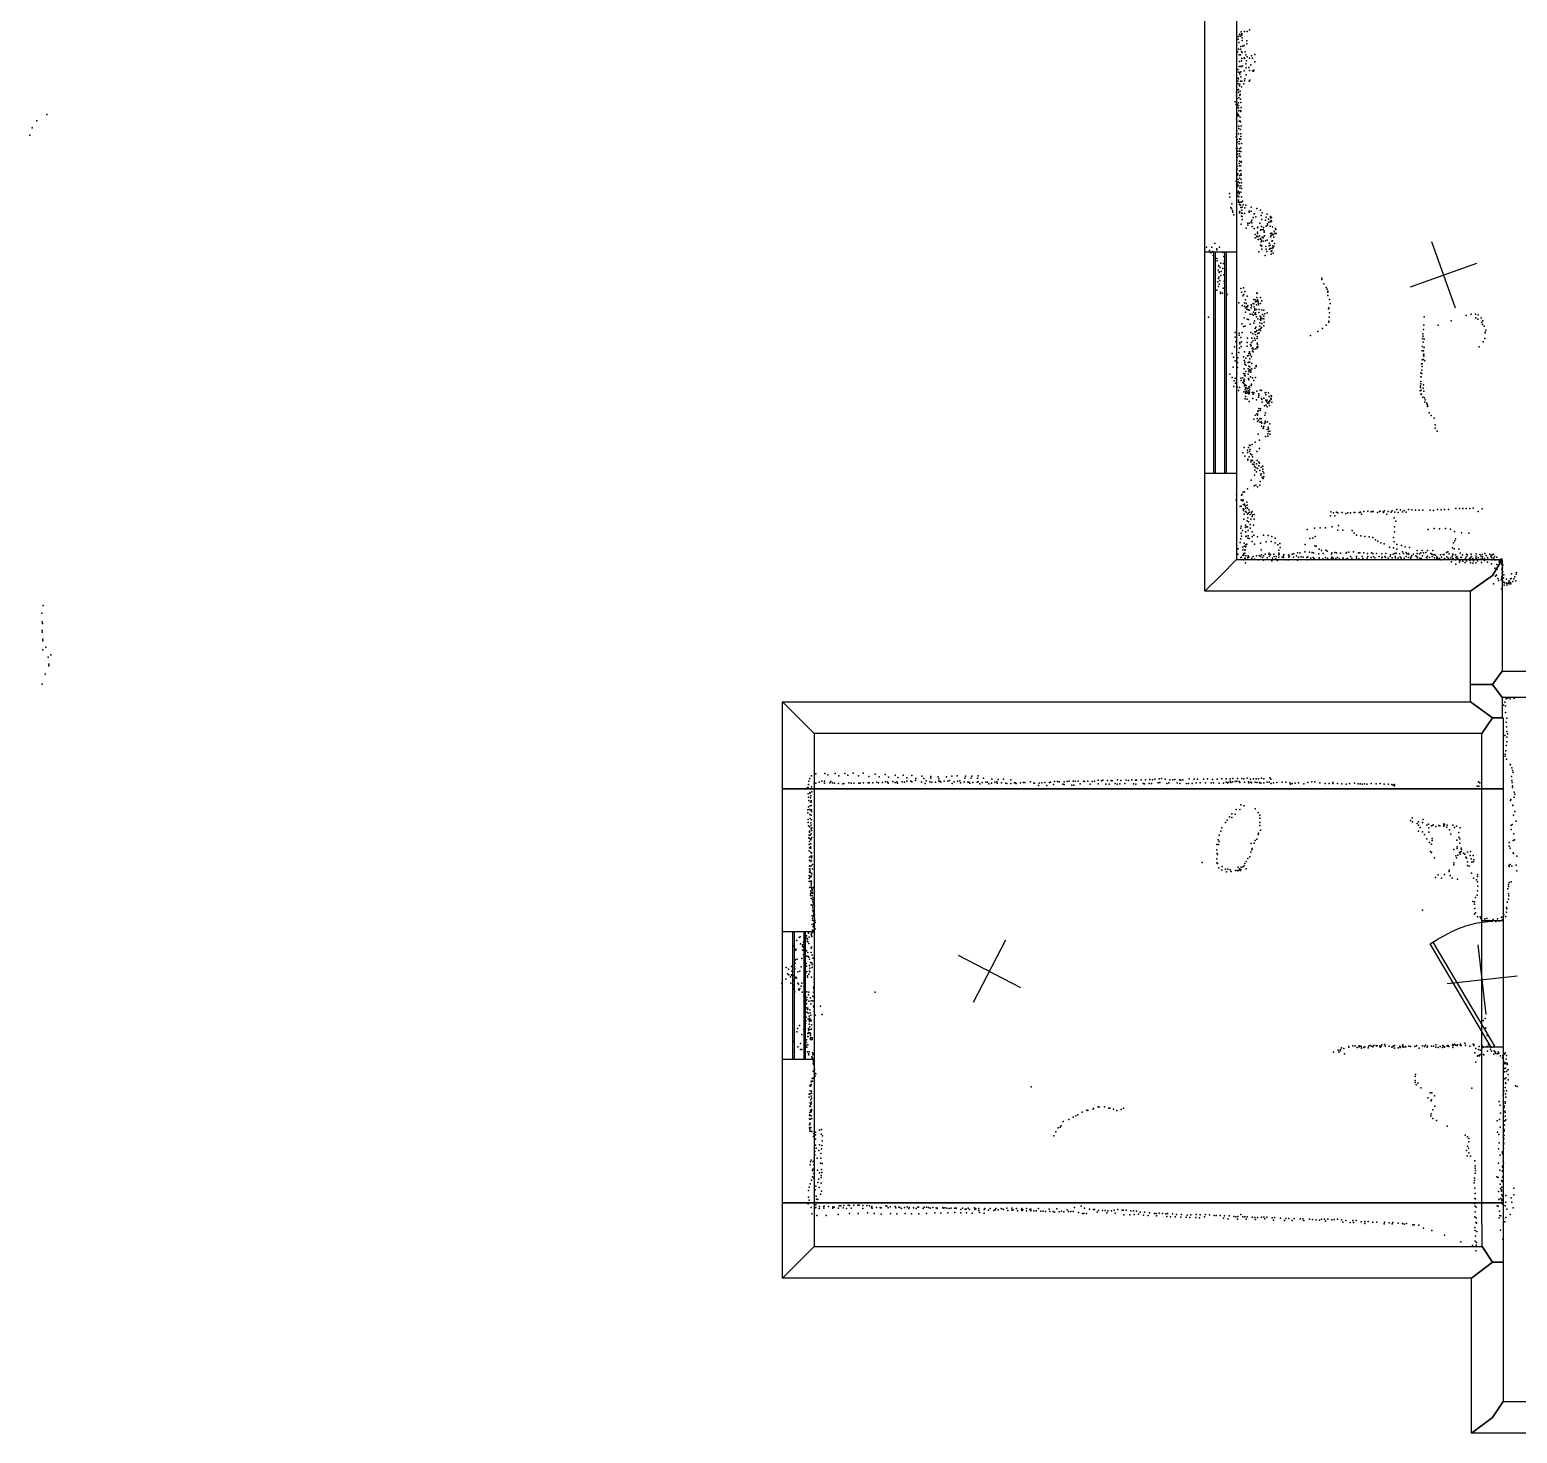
# Model space of a CAD drawing. Header units: millimetres. Extents: x -399 to 13959, y -15390 to 1030.
# Drawn here: x -399 to 8062, y -15390 to -7408 of the extents above; entities that cross this region are included whole.
import ezdxf

# ---------------------------------------------------------------- set-up
doc = ezdxf.new("R2010")
doc.units = ezdxf.units.MM
for name, color, linetype in [('DOORS', 7, 'Continuous'), ('P', 9, 'Continuous'), ('PANOS', 10, 'Continuous'), ('ROOMS', 1, 'Continuous'), ('WALLS', 3, 'Continuous'), ('WINDOWS', 6, 'Continuous')]:
    doc.layers.add(name, color=color, linetype=linetype)

# ---------------------------------------------------------------- blocks, each defined once
blk = doc.blocks.new('1-Standard_3C')
for points in [[(-403.982, 5.64828), (253.382, 394.931), (263.573, 377.722), (-393.791, -11.5606), (-403.982, 5.64828)], [(263.573, 377.722), (275.367, 357.142), (283.15, 343.495), (290.844, 329.879), (298.429, 316.269), (305.882, 302.642), (313.184, 288.973), (320.313, 275.239), (327.249, 261.416), (333.971, 247.479), (340.456, 233.405), (346.686, 219.17), (352.638, 204.75), (358.291, 190.121), (363.626, 175.258), (368.62, 160.139), (373.253, 144.738), (377.503, 129.032), (381.351, 112.998), (384.774, 96.6102), (387.752, 79.8457), (390.265, 62.6802), (392.29, 45.0899), (393.807, 27.0508), (395.085, -0.90191)]]:
    blk.add_lwpolyline(points)
blk = doc.blocks.new('1-Standard_45')
for points in [[(-590, 42.9766), (589.999, 42.9766), (589.999, 32.9766), (-590, 32.9766), (-590, 42.9766)], [(-590.014, -44.0958), (589.985, -44.0958), (589.985, -54.0958), (-590.014, -54.0958), (-590.014, -44.0958)]]:
    blk.add_lwpolyline(points)

msp = doc.modelspace()

# ---------------------------------------------------------------- linework, layer by layer
at = {"layer": 'DOORS'}
msp.add_lwpolyline([(7861.45, -13193.4), (7861.41, -12473.4), (7981.41, -12473.4), (7981.45, -13193.4), (7861.45, -13193.4)], dxfattribs=at)
at = {"layer": 'P'}
for p in [(6483, -7434), (6485, -7432), (6486, -7444), (6492, -7419), (6493, -7440), (6495, -7430), (6495, -7436), (6511, -7417), (6526, -7418), (6540, -7409), (6474, -7462), (6475, -7446), (6476, -7518), (6479, -7481), (6488, -7518), (6489, -7503), (6497, -7453), (6497, -7469), (6501, -7502), (6509, -7497), (6523, -7471), (6524, -7488), (6471, -7534), (6480, -7551), (6482, -7589), (6487, -7551), (6493, -7585), (6494, -7532), (6496, -7571), (6498, -7537), (6499, -7612), (6508, -7567), (6510, -7572), (6515, -7533), (6519, -7551), (6519, -7601), (6522, -7585), (6525, -7561), (6539, -7569), (6546, -7607), (6551, -7556), (6557, -7569), (6569, -7548), (6569, -7590), (6473, -7633), (6475, -7683), (6476, -7648), (6477, -7686), (6480, -7617), (6484, -7650), (6485, -7660), (6490, -7617), (6490, -7647), (6490, -7676), (6493, -7617), (6508, -7641), (6511, -7699), (6513, -7687), (6521, -7625), (6521, -7665), (6536, -7623), (6539, -7640), (6541, -7695), (6557, -7642), (6561, -7644), (6563, -7637), (6465, -7766), (6465, -7783), (6470, -7749), (6473, -7701), (6474, -7716), (6476, -7747), (6476, -7763), (6483, -7726), (6484, -7718), (6484, -7782), (6486, -7757), (6486, -7775), (6487, -7701), (6493, -7733), (6496, -7701), (6506, -7715), (6538, -7701), (6458, -7817), (6464, -7833), (6468, -7799), (6469, -7832), (6469, -7848), (6476, -7838), (6477, -7823), (6477, -7853), (6479, -7794), (6487, -7802), (6488, -7867), (6489, -7822), (6492, -7849), (-358, -7926), (-302, -7890), (6465, -7917), (6467, -7932), (6467, -7948), (6468, -7882), (6468, -7898), (6475, -7890), (6478, -7898), (6479, -7869), (6480, -7927), (6486, -7904), (6486, -7928), (6488, -7932), (6489, -7873), (-399, -8007), (-386, -7965), (6464, -8016), (6466, -7999), (6467, -7983), (6469, -8032), (6477, -7999), (6478, -7970), (6479, -7956), (6482, -8029), (6487, -7975), (6489, -7999), (6490, -8015), (6490, -8030), (6491, -7954), (6465, -8084), (6468, -8048), (6469, -8081), (6470, -8116), (6472, -8099), (6480, -8057), (6481, -8043), (6482, -8085), (6482, -8113), (6483, -8099), (6489, -8080), (6490, -8101), (6493, -8054), (6467, -8149), (6468, -8133), (6468, -8183), (6469, -8200), (6480, -8168), (6481, -8126), (6482, -8155), (6483, -8182), (6488, -8128), (6489, -8182), (6491, -8163), (6492, -8157), (6464, -8269), (6467, -8251), (6468, -8234), (6470, -8285), (6472, -8227), (6474, -8259), (6475, -8275), (6482, -8210), (6482, -8237), (6482, -8278), (6485, -8251), (6489, -8208), (6489, -8227), (6491, -8259), (6492, -8235), (6493, -8279), (6425, -8339), (6428, -8359), (6469, -8302), (6470, -8353), (6473, -8335), (6473, -8352), (6474, -8293), (6474, -8326), (6477, -8376), (6479, -8295), (6479, -8358), (6481, -8340), (6482, -8331), (6484, -8306), (6490, -8296), (6490, -8332), (6493, -8310), (6493, -8357), (6432, -8418), (6437, -8425), (6438, -8398), (6443, -8436), (6444, -8445), (6449, -8460), (6477, -8386), (6480, -8391), (6482, -8449), (6483, -8402), (6485, -8441), (6486, -8389), (6488, -8405), (6489, -8418), (6494, -8388), (6494, -8451), (6496, -8433), (6498, -8417), (6498, -8451), (6499, -8382), (6503, -8403), (6510, -8453), (6512, -8421), (6518, -8405), (6538, -8440), (6538, -8446), (6549, -8416), (6549, -8439), (6565, -8454), (6567, -8454), (6580, -8425), (6601, -8434), (6612, -8449), (6639, -8457), (6492, -8513), (6493, -8468), (6497, -8470), (6497, -8487), (6520, -8537), (6529, -8520), (6530, -8507), (6540, -8508), (6549, -8501), (6553, -8490), (6553, -8505), (6555, -8526), (6559, -8476), (6565, -8538), (6576, -8472), (6585, -8534), (6587, -8531), (6597, -8507), (6606, -8464), (6607, -8527), (6609, -8486), (6609, -8544), (6616, -8544), (6619, -8533), (6630, -8490), (6634, -8473), (6634, -8524), (6641, -8511), (6641, -8520), (6647, -8485), (6649, -8502), (6657, -8524), (6658, -8478), (6658, -8500), (6659, -8469), (6659, -8498), (6663, -8492), (6664, -8499), (6665, -8476), (6670, -8529), (6686, -8538), (6689, -8543), (6341, -8624), (6571, -8591), (6572, -8573), (6580, -8581), (6580, -8586), (6585, -8559), (6585, -8566), (6586, -8583), (6588, -8600), (6595, -8579), (6600, -8599), (6601, -8548), (6602, -8594), (6603, -8546), (6605, -8613), (6608, -8604), (6611, -8588), (6616, -8611), (6617, -8591), (6622, -8582), (6623, -8552), (6623, -8558), (6625, -8580), (6625, -8580), (6630, -8608), (6640, -8604), (6651, -8621), (6659, -8567), (6659, -8586), (6662, -8578), (6666, -8611), (6667, -8565), (6668, -8574), (6669, -8609), (6675, -8572), (6677, -8588), (6680, -8553), (6681, -8623), (6683, -8565), (6687, -8567), (6691, -8566), (6285, -8655), (6295, -8644), (6312, -8663), (6321, -8677), (6325, -8644), (6331, -8669), (6332, -8692), (6353, -8654), (6353, -8660), (6353, -8708), (6368, -8644), (6387, -8675), (6393, -8698), (6593, -8670), (6602, -8632), (6607, -8634), (6607, -8639), (6610, -8656), (6629, -8692), (6632, -8641), (6634, -8656), (6637, -8668), (6651, -8636), (6653, -8655), (6656, -8652), (6657, -8633), (6658, -8651), (6662, -8666), (6662, -8668), (6662, -8684), (6667, -8665), (6668, -8650), (6669, -8648), (6671, -8636), (6672, -8648), (6673, -8678), (6677, -8640), (6355, -8721), (6360, -8775), (6363, -8749), (6365, -8753), (6366, -8788), (6367, -8785), (6373, -8759), (6376, -8736), (6378, -8782), (6388, -8765), (6392, -8737), (6397, -8721), (6399, -8774), (6359, -8841), (6363, -8822), (6363, -8867), (6365, -8815), (6366, -8854), (6370, -8833), (6376, -8805), (6389, -8878), (6393, -8802), (6395, -8838), (6397, -8849), (6398, -8872), (6489, -8879), (6505, -8876), (6950, -8828), (6951, -8820), (6962, -8852), (6975, -8873), (6980, -8883), (6354, -8888), (6374, -8901), (6375, -8907), (6386, -8906), (6412, -8914), (6479, -8960), (6494, -8900), (6502, -8921), (6507, -8914), (6510, -8961), (6512, -8896), (6517, -8943), (6521, -8965), (6525, -8923), (6559, -8965), (6563, -8941), (6564, -8966), (6572, -8944), (6573, -8955), (6579, -8951), (6580, -8904), (6580, -8930), (6582, -8908), (6582, -8954), (6585, -8943), (6587, -8955), (6588, -8954), (6591, -8965), (6601, -8930), (6601, -8964), (6609, -8950), (6984, -8900), (6985, -8894), (6985, -8920), (6994, -8941), (6997, -8964), (6306, -9042), (6497, -8975), (6508, -9046), (6510, -8980), (6516, -8989), (6516, -9014), (6522, -8984), (6523, -8997), (6528, -8984), (6529, -8975), (6532, -9000), (6539, -9003), (6542, -9026), (6548, -8972), (6549, -8989), (6550, -8978), (6555, -9026), (6560, -9030), (6562, -9014), (6566, -8984), (6569, -8994), (6570, -9002), (6570, -9025), (6574, -9017), (6575, -9028), (6578, -8972), (6578, -9040), (6579, -8999), (6586, -9051), (6590, -8972), (6593, -9015), (6594, -8999), (6600, -9037), (6603, -9043), (6604, -9050), (6610, -9000), (6612, -9050), (6613, -9027), (6620, -9003), (6620, -9037), (6621, -9051), (6626, -9023), (6639, -9018), (6989, -8994), (6991, -8990), (6992, -9043), (6994, -9017), (7532, -9040), (7771, -9033), (7799, -9025), (7824, -9025), (7826, -9046), (7837, -9053), (7840, -9029), (7857, -9047), (6458, -9129), (6481, -9134), (6495, -9080), (6498, -9129), (6504, -9095), (6515, -9093), (6526, -9054), (6534, -9056), (6543, -9082), (6546, -9129), (6558, -9137), (6563, -9076), (6568, -9063), (6570, -9125), (6571, -9106), (6575, -9125), (6576, -9100), (6580, -9118), (6586, -9135), (6592, -9114), (6594, -9131), (6597, -9093), (6597, -9111), (6598, -9074), (6599, -9056), (6601, -9119), (6604, -9059), (6605, -9105), (6607, -9101), (6610, -9079), (6621, -9091), (6622, -9070), (6928, -9123), (6954, -9107), (6975, -9087), (6990, -9070), (6991, -9065), (7525, -9137), (7528, -9113), (7531, -9088), (7613, -9087), (7687, -9063), (7861, -9073), (7865, -9084), (7867, -9064), (7874, -9093), (7879, -9127), (7880, -9132), (7883, -9116), (6454, -9211), (6457, -9156), (6461, -9180), (6480, -9145), (6483, -9219), (6484, -9186), (6484, -9194), (6490, -9158), (6492, -9209), (6494, -9183), (6526, -9186), (6526, -9208), (6528, -9161), (6544, -9198), (6546, -9205), (6548, -9206), (6550, -9187), (6553, -9162), (6554, -9222), (6557, -9216), (6558, -9177), (6567, -9161), (6571, -9173), (6573, -9141), (6575, -9222), (6580, -9213), (6582, -9164), (6583, -9152), (6583, -9190), (6584, -9197), (6584, -9217), (6586, -9209), (6886, -9147), (7524, -9163), (7524, -9210), (7526, -9185), (7527, -9150), (7532, -9168), (7533, -9214), (7846, -9211), (7869, -9182), (7877, -9163), (6440, -9248), (6448, -9270), (6457, -9291), (6466, -9256), (6471, -9301), (6473, -9274), (6479, -9243), (6504, -9267), (6509, -9288), (6511, -9239), (6513, -9298), (6518, -9276), (6518, -9276), (6527, -9263), (6531, -9261), (6531, -9300), (6536, -9249), (6536, -9299), (6540, -9240), (6541, -9249), (6541, -9280), (6541, -9298), (6545, -9258), (6550, -9267), (6552, -9305), (6556, -9236), (6557, -9235), (6559, -9240), (6564, -9225), (7521, -9234), (7521, -9284), (7528, -9258), (7528, -9283), (7529, -9233), (7530, -9252), (7530, -9264), (7537, -9290), (6428, -9367), (6440, -9386), (6447, -9326), (6458, -9390), (6467, -9358), (6470, -9329), (6490, -9390), (6501, -9388), (6505, -9363), (6509, -9336), (6510, -9374), (6512, -9310), (6513, -9364), (6514, -9376), (6519, -9315), (6519, -9351), (6531, -9337), (6532, -9367), (6533, -9391), (6535, -9321), (6535, -9347), (6538, -9354), (6541, -9324), (6541, -9339), (6544, -9381), (6547, -9345), (6547, -9356), (6552, -9336), (6557, -9388), (6570, -9332), (6574, -9386), (6577, -9317), (6577, -9322), (7513, -9358), (7514, -9382), (7516, -9382), (7517, -9308), (7520, -9343), (7520, -9362), (7521, -9308), (7522, -9323), (6450, -9436), (6452, -9405), (6459, -9417), (6468, -9438), (6477, -9459), (6482, -9442), (6492, -9402), (6502, -9413), (6506, -9419), (6506, -9466), (6507, -9401), (6508, -9409), (6510, -9397), (6511, -9432), (6513, -9427), (6515, -9455), (6517, -9447), (6517, -9474), (6518, -9467), (6519, -9443), (6520, -9431), (6523, -9474), (6524, -9464), (6526, -9450), (6529, -9473), (6531, -9447), (6533, -9394), (6533, -9462), (6536, -9399), (6537, -9436), (6537, -9476), (6539, -9455), (6540, -9442), (6540, -9469), (6549, -9430), (6550, -9423), (6554, -9471), (6559, -9470), (6563, -9402), (6564, -9472), (6580, -9464), (6600, -9458), (6608, -9460), (6628, -9473), (6632, -9470), (6648, -9472), (7510, -9462), (7511, -9433), (7512, -9442), (7514, -9408), (7514, -9421), (7515, -9457), (7527, -9447), (7528, -9427), (7531, -9464), (6514, -9506), (6516, -9494), (6526, -9509), (6535, -9478), (6538, -9522), (6558, -9505), (6560, -9480), (6579, -9513), (6590, -9498), (6592, -9488), (6593, -9479), (6608, -9504), (6610, -9510), (6612, -9526), (6620, -9503), (6625, -9547), (6632, -9484), (6632, -9515), (6634, -9542), (6635, -9522), (6639, -9514), (6640, -9553), (6642, -9532), (6647, -9526), (6649, -9531), (6651, -9494), (6652, -9545), (6653, -9521), (6654, -9517), (6661, -9504), (6663, -9488), (6663, -9508), (6665, -9494), (6667, -9525), (7513, -9481), (7516, -9481), (7518, -9480), (7525, -9497), (7534, -9502), (7537, -9526), (7539, -9513), (7547, -9531), (7549, -9539), (7551, -9550), (7554, -9547), (6563, -9622), (6572, -9599), (6581, -9593), (6582, -9618), (6584, -9594), (6584, -9600), (6584, -9635), (6587, -9579), (6588, -9575), (6590, -9629), (6593, -9562), (6598, -9619), (6598, -9639), (6599, -9574), (6601, -9564), (6606, -9620), (6606, -9638), (6626, -9599), (6629, -9633), (6631, -9586), (6631, -9642), (6641, -9637), (7561, -9586), (7573, -9602), (7589, -9617), (6589, -9708), (6608, -9662), (6609, -9646), (6616, -9675), (6619, -9668), (6620, -9665), (6625, -9647), (6631, -9721), (6639, -9682), (6643, -9720), (6644, -9705), (6646, -9667), (6647, -9692), (6648, -9677), (6654, -9690), (6655, -9649), (6655, -9708), (7595, -9655), (7595, -9674), (7607, -9691), (6501, -9814), (6508, -9783), (6527, -9812), (6528, -9799), (6533, -9784), (6539, -9771), (6540, -9806), (6542, -9773), (6543, -9794), (6554, -9766), (6572, -9753), (6580, -9807), (6595, -9742), (6595, -9790), (6512, -9833), (6530, -9849), (6530, -9856), (6538, -9836), (6545, -9820), (6546, -9865), (6549, -9856), (6552, -9826), (6556, -9837), (6557, -9858), (6557, -9878), (6563, -9880), (6566, -9868), (6568, -9891), (6575, -9898), (6579, -9877), (6583, -9857), (6592, -9867), (6592, -9887), (6596, -9872), (6605, -9895), (6615, -9890), (6548, -9970), (6567, -9941), (6570, -9912), (6579, -9922), (6584, -9903), (6598, -9915), (6600, -9977), (6604, -9941), (6606, -9933), (6611, -9955), (6614, -9953), (6615, -9906), (6615, -9920), (6617, -9959), (6620, -9930), (6620, -9949), (6465, -10052), (6493, -10055), (6497, -10051), (6503, -10037), (6511, -10035), (6528, -10019), (6566, -10002), (6575, -9998), (6585, -10007), (6598, -9997), (6464, -10081), (6486, -10119), (6491, -10081), (6492, -10118), (6493, -10083), (6498, -10085), (6502, -10086), (6503, -10082), (6503, -10132), (6504, -10108), (6504, -10141), (6506, -10136), (6511, -10106), (6511, -10110), (6516, -10147), (6517, -10118), (6517, -10129), (6521, -10152), (6524, -10094), (6526, -10112), (6526, -10127), (6528, -10128), (6535, -10138), (6539, -10151), (6555, -10148), (7001, -10150), (7034, -10152), (7066, -10153), (7135, -10153), (7139, -10153), (7163, -10153), (7170, -10152), (7190, -10148), (7213, -10146), (7232, -10150), (7236, -10148), (7242, -10148), (7279, -10148), (7283, -10145), (7300, -10150), (7302, -10153), (7307, -10143), (7327, -10147), (7344, -10151), (7351, -10143), (7365, -10151), (7378, -10137), (7385, -10153), (7398, -10138), (7409, -10150), (7418, -10141), (7430, -10151), (7443, -10137), (7463, -10138), (7483, -10140), (7504, -10139), (7525, -10139), (7567, -10139), (7586, -10141), (7609, -10137), (7629, -10138), (7649, -10137), (7671, -10136), (7713, -10131), (7734, -10130), (7753, -10131), (7772, -10131), (7792, -10130), (7812, -10129), (7839, -10148), (7863, -10133), (6492, -10231), (6507, -10192), (6508, -10163), (6516, -10225), (6520, -10234), (6526, -10200), (6527, -10234), (6528, -10162), (6530, -10184), (6531, -10157), (6533, -10206), (6542, -10165), (6542, -10222), (6547, -10191), (6551, -10156), (6554, -10175), (6556, -10167), (6562, -10226), (6565, -10192), (6566, -10165), (7000, -10173), (7009, -10234), (7017, -10156), (7025, -10172), (7042, -10155), (7045, -10228), (7067, -10154), (7087, -10159), (7098, -10155), (7113, -10156), (7177, -10163), (7267, -10154), (7321, -10163), (7362, -10183), (7363, -10234), (7371, -10202), (6489, -10243), (6490, -10302), (6492, -10270), (6494, -10288), (6499, -10255), (6516, -10239), (6517, -10264), (6518, -10264), (6518, -10289), (6520, -10287), (6529, -10300), (6531, -10255), (6531, -10285), (6538, -10301), (6542, -10242), (6555, -10263), (6555, -10289), (6555, -10318), (6564, -10283), (6585, -10291), (6619, -10283), (6634, -10320), (6646, -10284), (6663, -10319), (6667, -10290), (6685, -10300), (6867, -10250), (6882, -10301), (6899, -10300), (6908, -10242), (6913, -10289), (6941, -10240), (6972, -10240), (7042, -10253), (7070, -10254), (7123, -10256), (7135, -10270), (7147, -10283), (7172, -10285), (7195, -10290), (7220, -10292), (7240, -10296), (7255, -10308), (7269, -10317), (7358, -10296), (7361, -10320), (7364, -10263), (7555, -10249), (7589, -10245), (7620, -10247), (7654, -10244), (7682, -10248), (7705, -10262), (7707, -10315), (7710, -10302), (7745, -10268), (7787, -10270), (6473, -10390), (6475, -10360), (6486, -10323), (6494, -10407), (6501, -10366), (6501, -10396), (6502, -10351), (6507, -10386), (6507, -10396), (6509, -10328), (6510, -10344), (6513, -10368), (6513, -10385), (6514, -10365), (6518, -10338), (6518, -10399), (6519, -10349), (6523, -10333), (6532, -10400), (6559, -10404), (6568, -10333), (6579, -10400), (6594, -10398), (6601, -10327), (6602, -10404), (6605, -10365), (6607, -10393), (6619, -10400), (6628, -10391), (6649, -10390), (6651, -10385), (6653, -10402), (6658, -10392), (6678, -10390), (6680, -10403), (6685, -10326), (6691, -10403), (6701, -10338), (6705, -10368), (6705, -10393), (6706, -10385), (6707, -10390), (6712, -10330), (6714, -10353), (6725, -10407), (6732, -10400), (6734, -10392), (6761, -10393), (6767, -10402), (6781, -10391), (6791, -10389), (6807, -10399), (6813, -10383), (6818, -10407), (6826, -10382), (6833, -10406), (6845, -10407), (6854, -10376), (6855, -10336), (6871, -10405), (6880, -10378), (6896, -10381), (6904, -10382), (6911, -10342), (6918, -10345), (6934, -10389), (6935, -10362), (6949, -10369), (6959, -10386), (6974, -10368), (6980, -10373), (7006, -10390), (7008, -10383), (7008, -10407), (7025, -10381), (7033, -10382), (7056, -10384), (7088, -10385), (7090, -10380), (7105, -10379), (7113, -10404), (7130, -10377), (7147, -10404), (7159, -10382), (7166, -10383), (7179, -10404), (7189, -10383), (7210, -10387), (7213, -10403), (7233, -10383), (7240, -10387), (7245, -10403), (7262, -10387), (7277, -10403), (7287, -10325), (7291, -10388), (7294, -10407), (7306, -10332), (7308, -10403), (7314, -10386), (7336, -10351), (7340, -10403), (7342, -10393), (7357, -10390), (7359, -10354), (7365, -10386), (7368, -10404), (7373, -10385), (7377, -10335), (7377, -10361), (7393, -10388), (7397, -10406), (7404, -10340), (7409, -10377), (7415, -10387), (7425, -10348), (7430, -10381), (7431, -10403), (7436, -10388), (7443, -10386), (7445, -10390), (7450, -10353), (7459, -10405), (7463, -10397), (7471, -10390), (7486, -10399), (7491, -10403), (7492, -10387), (7493, -10369), (7506, -10389), (7514, -10382), (7522, -10370), (7523, -10400), (7528, -10382), (7542, -10381), (7551, -10401), (7552, -10370), (7570, -10387), (7576, -10390), (7578, -10404), (7581, -10370), (7586, -10394), (7589, -10392), (7597, -10395), (7604, -10406), (7625, -10393), (7631, -10407), (7640, -10392), (7646, -10392), (7660, -10381), (7662, -10405), (7667, -10377), (7674, -10389), (7691, -10404), (7694, -10355), (7696, -10390), (7696, -10394), (7700, -10326), (7704, -10359), (7710, -10394), (7719, -10403), (7729, -10362), (7737, -10385), (7743, -10407), (7751, -10394), (7774, -10390), (7774, -10403), (7779, -10393), (7799, -10390), (7801, -10404), (7828, -10389), (7829, -10402), (7849, -10392), (7855, -10402), (7863, -10392), (7864, -10406), (7877, -10387), (7885, -10398), (7906, -10390), (7911, -10404), (7913, -10398), (7919, -10394), (7927, -10391), (7932, -10404), (7946, -10407), (6489, -10409), (6500, -10421), (6504, -10423), (6512, -10412), (6515, -10412), (6516, -10440), (6528, -10421), (6529, -10409), (6535, -10408), (6553, -10412), (6567, -10418), (6591, -10422), (6613, -10410), (6619, -10424), (6639, -10411), (6666, -10429), (6669, -10412), (6688, -10417), (6698, -10427), (6705, -10408), (6732, -10409), (6734, -10423), (6751, -10423), (6761, -10423), (6762, -10408), (6790, -10408), (6813, -10424), (6865, -10410), (6868, -10423), (6887, -10412), (6901, -10410), (6907, -10415), (6935, -10411), (6935, -10413), (6956, -10416), (6971, -10410), (6983, -10414), (7005, -10415), (7015, -10412), (7030, -10414), (7039, -10410), (7051, -10416), (7070, -10418), (7071, -10411), (7088, -10419), (7097, -10414), (7121, -10413), (7147, -10412), (7161, -10416), (7184, -10414), (7209, -10412), (7232, -10410), (7252, -10411), (7292, -10411), (7313, -10410), (7328, -10413), (7350, -10411), (7369, -10411), (7384, -10413), (7402, -10413), (7419, -10413), (7444, -10409), (7457, -10412), (7494, -10411), (7508, -10412), (7517, -10415), (7545, -10410), (7547, -10411), (7563, -10409), (7592, -10411), (7605, -10414), (7608, -10419), (7609, -10411), (7620, -10414), (7628, -10422), (7649, -10415), (7655, -10420), (7670, -10412), (7675, -10420), (7684, -10411), (7688, -10434), (7696, -10414), (7699, -10419), (7711, -10422), (7712, -10447), (7714, -10411), (7715, -10408), (7720, -10420), (7724, -10412), (7733, -10436), (7735, -10426), (7742, -10409), (7742, -10422), (7745, -10410), (7753, -10430), (7765, -10438), (7768, -10413), (7768, -10416), (7774, -10428), (7791, -10415), (7795, -10427), (7796, -10411), (7796, -10439), (7797, -10413), (7809, -10414), (7810, -10441), (7814, -10429), (7826, -10411), (7827, -10439), (7831, -10419), (7835, -10428), (7840, -10411), (7853, -10418), (7859, -10437), (7863, -10414), (7873, -10419), (7875, -10427), (7876, -10414), (7892, -10436), (7893, -10410), (7895, -10418), (7898, -10421), (7916, -10446), (7917, -10422), (7918, -10411), (7929, -10412), (7933, -10422), (7934, -10470), (7936, -10423), (7941, -10423), (7945, -10448), (7947, -10475), (7954, -10423), (7959, -10434), (7962, -10430), (7966, -10440), (7968, -10430), (7972, -10417), (7975, -10426), (7975, -10447), (7975, -10478), (7976, -10474), (7977, -10436), (7978, -10448), (7978, -10468), (7980, -10452), (7980, -10491), (7927, -10505), (7927, -10559), (7939, -10515), (7944, -10509), (7951, -10529), (7956, -10540), (7970, -10536), (7974, -10518), (7975, -10527), (7977, -10499), (7977, -10519), (7978, -10493), (7978, -10549), (7980, -10541), (7980, -10551), (7984, -10524), (7985, -10507), (7987, -10567), (7989, -10552), (7990, -10553), (8000, -10533), (8000, -10555), (8002, -10566), (8008, -10557), (8015, -10549), (8016, -10542), (8017, -10558), (8023, -10531), (8024, -10551), (8025, -10559), (8027, -10529), (8029, -10502), (8037, -10546), (8043, -10530), (8048, -10520), (8054, -10541), (8055, -10504), (8057, -10494), (7972, -10587), (-331, -10725), (-323, -10683), (-329, -10775), (-329, -10825), (-326, -10784), (-329, -10834), (-325, -10883), (-324, -10874), (-325, -10934), (-307, -10919), (-295, -10975), (-279, -10962), (-311, -11073), (-291, -11025), (-290, -11015), (-328, -11130), (7984, -11248), (7991, -11231), (7996, -11253), (7999, -11212), (8008, -11209), (8022, -11212), (8045, -11211), (7996, -11291), (8002, -11322), (7991, -11421), (7999, -11345), (8001, -11373), (8002, -11398), (8007, -11411), (7999, -11478), (8003, -11430), (8003, -11457), (7993, -11528), (7993, -11539), (7997, -11509), (8000, -11556), (8021, -11586), (8023, -11589), (4038, -11666), (4048, -11650), (4072, -11640), (4123, -11637), (4140, -11646), (4183, -11638), (4204, -11650), (4237, -11637), (4254, -11647), (4285, -11635), (4315, -11651), (4341, -11636), (4373, -11654), (4410, -11642), (4433, -11657), (4466, -11644), (4485, -11658), (4523, -11647), (4539, -11661), (4569, -11647), (4590, -11663), (4619, -11648), (4641, -11666), (4675, -11652), (4686, -11666), (4727, -11655), (4727, -11665), (4769, -11656), (4772, -11668), (4815, -11656), (4846, -11653), (4876, -11650), (4920, -11665), (4924, -11653), (4956, -11665), (4960, -11652), (4992, -11664), (4995, -11651), (5026, -11664), (5073, -11670), (5109, -11671), (5140, -11669), (5181, -11673), (5679, -11676), (5705, -11676), (5789, -11673), (5837, -11676), (5869, -11674), (5891, -11675), (5897, -11676), (5923, -11674), (5947, -11674), (5972, -11672), (5987, -11674), (6000, -11670), (6026, -11668), (6038, -11666), (6060, -11670), (6085, -11673), (6103, -11673), (6114, -11672), (6141, -11673), (6148, -11675), (6160, -11673), (6196, -11667), (6224, -11670), (6244, -11670), (6277, -11669), (6301, -11668), (6329, -11672), (6356, -11669), (6381, -11668), (6406, -11668), (6429, -11668), (6445, -11666), (6470, -11666), (6496, -11666), (6507, -11668), (6525, -11664), (6545, -11669), (6561, -11668), (6577, -11667), (6590, -11667), (6608, -11665), (6620, -11667), (6654, -11663), (6661, -11669), (8029, -11654), (8031, -11606), (8035, -11621), (8038, -11632), (4025, -11717), (4028, -11754), (4029, -11718), (4031, -11701), (4033, -11682), (4038, -11745), (4041, -11749), (4047, -11713), (4049, -11742), (4062, -11690), (4072, -11692), (4091, -11686), (4106, -11682), (4122, -11681), (4122, -11693), (4152, -11690), (4158, -11683), (4168, -11690), (4178, -11692), (4202, -11694), (4226, -11696), (4232, -11694), (4260, -11691), (4274, -11692), (4289, -11693), (4316, -11693), (4324, -11692), (4343, -11691), (4370, -11691), (4376, -11690), (4396, -11690), (4419, -11687), (4428, -11691), (4452, -11689), (4468, -11685), (4480, -11684), (4483, -11692), (4510, -11683), (4524, -11688), (4534, -11685), (4537, -11693), (4563, -11684), (4576, -11687), (4590, -11682), (4612, -11681), (4619, -11685), (4639, -11678), (4673, -11684), (4694, -11694), (4699, -11680), (4721, -11685), (4733, -11687), (4753, -11686), (4772, -11681), (4777, -11681), (4784, -11686), (4803, -11682), (4823, -11681), (4832, -11677), (4847, -11694), (4859, -11685), (4878, -11681), (4892, -11679), (4895, -11691), (4917, -11684), (4937, -11686), (4942, -11687), (4948, -11692), (4966, -11688), (4990, -11686), (4996, -11684), (5005, -11696), (5019, -11689), (5039, -11686), (5048, -11686), (5056, -11696), (5072, -11692), (5091, -11686), (5101, -11685), (5104, -11693), (5129, -11690), (5154, -11693), (5159, -11694), (5182, -11694), (5203, -11691), (5207, -11690), (5212, -11694), (5237, -11690), (5253, -11689), (5262, -11688), (5293, -11685), (5312, -11692), (5317, -11692), (5338, -11705), (5343, -11692), (5358, -11690), (5375, -11688), (5386, -11706), (5401, -11688), (5407, -11687), (5424, -11700), (5429, -11683), (5446, -11683), (5456, -11685), (5477, -11699), (5484, -11684), (5485, -11701), (5502, -11683), (5513, -11681), (5528, -11704), (5536, -11682), (5540, -11703), (5548, -11682), (5565, -11682), (5576, -11696), (5595, -11682), (5601, -11683), (5620, -11682), (5632, -11699), (5644, -11683), (5657, -11682), (5678, -11696), (5697, -11679), (5721, -11698), (5731, -11677), (5740, -11699), (5752, -11678), (5758, -11679), (5775, -11694), (5786, -11698), (5801, -11697), (5808, -11677), (5830, -11695), (5851, -11678), (5879, -11697), (5893, -11698), (5935, -11694), (5942, -11696), (5968, -11694), (5982, -11695), (6019, -11691), (6029, -11689), (6069, -11694), (6081, -11691), (6127, -11691), (6143, -11694), (6180, -11695), (6192, -11694), (6212, -11694), (6236, -11690), (6259, -11690), (6289, -11691), (6321, -11691), (6334, -11691), (6367, -11692), (6391, -11693), (6406, -11686), (6413, -11691), (6419, -11689), (6430, -11682), (6433, -11689), (6443, -11684), (6457, -11683), (6467, -11681), (6481, -11683), (6484, -11688), (6510, -11686), (6533, -11684), (6536, -11690), (6547, -11686), (6550, -11690), (6571, -11687), (6580, -11689), (6595, -11688), (6598, -11690), (6604, -11692), (6621, -11690), (6639, -11687), (6650, -11687), (6662, -11694), (6676, -11691), (6695, -11689), (6724, -11687), (6745, -11687), (6769, -11691), (6773, -11699), (6781, -11694), (6799, -11693), (6817, -11691), (6849, -11696), (6870, -11689), (6893, -11685), (6911, -11685), (6940, -11690), (6969, -11694), (6993, -11694), (7013, -11689), (7014, -11694), (7040, -11694), (7065, -11697), (7089, -11699), (7107, -11694), (7136, -11693), (7158, -11696), (7168, -11697), (7180, -11698), (7193, -11696), (7208, -11698), (7232, -11694), (7260, -11697), (7283, -11694), (7305, -11699), (7329, -11699), (7349, -11701), (7356, -11704), (7364, -11701), (7364, -11708), (7834, -11710), (7842, -11684), (7843, -11710), (7850, -11690), (8032, -11678), (8034, -11689), (8035, -11708), (8035, -11718), (8045, -11744), (8048, -11756), (4027, -11845), (4030, -11773), (4030, -11828), (4033, -11792), (4036, -11842), (4040, -11822), (4042, -11775), (4042, -11798), (4043, -11764), (4045, -11801), (4046, -11793), (4046, -11819), (4047, -11845), (6463, -11842), (6485, -11842), (6490, -11815), (6506, -11821), (6572, -11838), (8024, -11792), (8026, -11785), (8036, -11817), (8036, -11820), (8045, -11772), (4026, -11862), (4028, -11899), (4029, -11917), (4038, -11870), (4041, -11894), (4043, -11846), (4043, -11919), (4045, -11875), (4048, -11854), (4048, -11901), (6403, -11917), (6412, -11902), (6426, -11884), (6438, -11888), (6439, -11867), (6457, -11869), (6589, -11859), (6598, -11875), (6598, -11892), (6598, -11917), (7454, -11904), (7464, -11889), (7466, -11913), (7492, -11922), (7501, -11912), (7524, -11916), (7527, -11899), (7557, -11926), (7583, -11930), (7645, -11923), (7645, -11929), (7649, -11930), (8034, -11928), (8041, -11875), (8048, -11854), (8055, -11909), (4031, -11935), (4032, -12004), (4035, -11989), (4036, -11965), (4036, -12007), (4037, -11972), (4038, -11941), (4041, -11989), (4044, -12009), (4044, -12014), (4045, -11953), (4045, -11981), (4046, -11931), (4048, -11962), (4050, -11946), (4050, -12002), (6366, -11988), (6376, -11966), (6382, -11946), (6581, -12011), (6589, -11985), (6590, -11976), (6597, -11933), (6601, -11960), (7500, -11932), (7500, -11965), (7509, -11945), (7524, -11970), (7534, -11985), (7548, -11932), (7548, -12010), (7559, -11947), (7559, -11972), (7575, -11935), (7577, -11935), (7578, -12007), (7598, -11939), (7616, -11934), (7622, -11935), (7644, -11938), (7661, -11943), (7663, -11931), (7677, -11957), (7685, -11982), (7696, -11931), (7705, -11944), (7717, -11938), (7730, -11974), (7730, -12000), (7736, -12009), (7737, -11946), (8028, -11933), (8028, -11956), (8043, -11981), (4035, -12042), (4035, -12078), (4036, -12025), (4036, -12060), (4042, -12037), (4042, -12055), (4042, -12060), (4043, -12062), (4043, -12085), (4044, -12037), (4047, -12091), (6354, -12041), (6354, -12071), (6355, -12093), (6357, -12099), (6360, -12015), (6362, -12042), (6366, -12025), (6546, -12084), (6548, -12036), (6552, -12072), (6554, -12065), (6566, -12033), (6571, -12019), (7563, -12030), (7569, -12081), (7574, -12040), (7574, -12086), (7578, -12018), (7701, -12070), (7718, -12016), (7721, -12054), (7721, -12065), (7733, -12087), (7736, -12033), (7738, -12085), (7738, -12096), (7743, -12063), (7743, -12082), (7745, -12069), (7756, -12091), (7764, -12096), (7779, -12084), (7797, -12081), (8017, -12029), (8017, -12051), (8022, -12062), (8039, -12019), (8039, -12088), (8040, -12093), (8047, -12015), (4036, -12165), (4037, -12113), (4037, -12130), (4037, -12182), (4038, -12179), (4039, -12165), (4042, -12138), (4043, -12108), (4045, -12162), (4047, -12117), (4048, -12132), (4050, -12107), (4053, -12179), (4054, -12156), (6270, -12144), (6354, -12123), (6354, -12145), (6357, -12150), (6364, -12174), (6384, -12167), (6403, -12182), (6415, -12181), (6475, -12171), (6482, -12180), (6491, -12170), (6501, -12168), (6509, -12163), (6513, -12149), (6520, -12180), (6521, -12138), (6530, -12120), (6541, -12111), (7592, -12118), (7701, -12157), (7702, -12145), (7713, -12105), (7717, -12117), (7725, -12102), (7770, -12114), (7773, -12119), (7780, -12139), (7780, -12160), (7788, -12165), (7795, -12104), (7799, -12123), (7803, -12141), (7811, -12103), (7813, -12140), (7815, -12128), (8015, -12160), (8017, -12167), (8022, -12155), (8032, -12164), (8056, -12159), (8060, -12108), (4034, -12217), (4035, -12234), (4035, -12251), (4037, -12199), (4038, -12228), (4040, -12191), (4041, -12250), (4043, -12202), (4044, -12225), (4045, -12249), (4046, -12219), (4046, -12224), (4046, -12264), (4048, -12253), (4050, -12209), (6381, -12187), (6409, -12197), (6429, -12186), (6434, -12194), (6460, -12189), (6469, -12190), (6472, -12192), (6481, -12188), (6488, -12190), (6490, -12184), (7597, -12229), (7613, -12214), (7632, -12233), (7648, -12212), (7674, -12188), (7674, -12195), (7681, -12217), (7691, -12232), (7723, -12239), (7801, -12205), (7814, -12232), (7830, -12242), (7835, -12253), (7836, -12212), (7836, -12224), (8017, -12257), (8027, -12254), (8060, -12192), (4039, -12286), (4042, -12321), (4042, -12332), (4044, -12304), (4046, -12272), (4046, -12284), (4046, -12313), (4046, -12348), (4048, -12315), (4049, -12296), (4050, -12289), (4050, -12317), (4052, -12334), (4053, -12320), (4054, -12300), (4054, -12312), (4055, -12344), (4057, -12286), (7825, -12343), (7834, -12329), (7835, -12304), (7838, -12278), (8009, -12293), (8012, -12269), (8012, -12281), (8012, -12353), (8013, -12321), (8014, -12334), (4046, -12385), (4053, -12356), (4054, -12391), (4055, -12367), (4055, -12402), (4056, -12414), (4057, -12419), (4057, -12425), (4058, -12381), (4060, -12355), (4060, -12416), (4061, -12436), (4063, -12367), (4063, -12374), (4064, -12391), (7523, -12414), (7810, -12366), (7818, -12368), (7818, -12437), (7819, -12380), (7821, -12406), (7825, -12430), (8000, -12426), (8001, -12400), (8002, -12407), (8005, -12370), (4052, -12447), (4052, -12497), (4053, -12461), (4054, -12472), (4058, -12449), (4058, -12510), (4059, -12493), (4061, -12442), (4061, -12476), (4061, -12501), (4063, -12493), (4064, -12460), (4065, -12441), (4065, -12470), (4065, -12506), (4067, -12474), (4068, -12484), (4069, -12520), (7835, -12453), (7852, -12452), (7855, -12463), (7872, -12474), (7877, -12464), (7889, -12463), (7902, -12474), (7926, -12467), (7940, -12480), (7950, -12464), (7960, -12477), (7972, -12457), (7975, -12455), (7979, -12469), (7985, -12442), (7998, -12450), (3965, -12588), (3977, -12570), (3983, -12566), (3985, -12606), (4003, -12596), (4019, -12560), (4022, -12574), (4023, -12592), (4024, -12580), (4027, -12595), (4030, -12545), (4032, -12605), (4035, -12569), (4045, -12552), (4047, -12559), (4050, -12565), (4052, -12543), (4053, -12528), (4059, -12529), (4062, -12542), (3947, -12620), (3959, -12636), (3959, -12642), (3993, -12689), (3996, -12612), (3996, -12621), (3996, -12643), (4002, -12625), (4002, -12642), (4003, -12668), (4008, -12632), (4010, -12660), (4010, -12691), (4012, -12633), (4020, -12647), (4021, -12677), (4027, -12656), (4028, -12679), (4033, -12683), (4046, -12630), (4046, -12656), (4048, -12625), (4052, -12670), (4055, -12688), (3903, -12740), (3917, -12750), (3933, -12736), (3935, -12761), (3953, -12749), (3955, -12717), (3956, -12697), (3967, -12693), (3970, -12766), (3981, -12761), (3989, -12737), (4012, -12725), (4015, -12774), (4017, -12718), (4019, -12734), (4022, -12763), (4036, -12694), (4036, -12729), (4037, -12762), (4038, -12766), (4039, -12745), (4042, -12712), (4049, -12714), (4051, -12740), (4052, -12723), (3879, -12832), (3880, -12856), (3902, -12807), (3912, -12777), (3918, -12782), (3928, -12794), (3930, -12830), (3933, -12784), (3934, -12783), (3941, -12787), (3943, -12840), (3944, -12813), (3946, -12817), (3946, -12847), (3953, -12800), (3958, -12796), (3963, -12801), (3970, -12829), (3973, -12835), (3989, -12847), (3992, -12830), (4005, -12813), (4009, -12833), (4024, -12788), (4025, -12796), (4032, -12779), (4047, -12796), (4059, -12852), (4062, -12809), (4063, -12826), (3943, -12864), (3952, -12879), (3974, -12864), (3978, -12869), (3981, -12863), (3994, -12882), (4004, -12933), (4005, -12904), (4008, -12918), (4011, -12864), (4011, -12909), (4013, -12901), (4017, -12930), (4021, -12880), (4021, -12912), (4021, -12924), (4030, -12896), (4033, -12882), (4033, -12933), (4042, -12914), (4045, -12931), (4055, -12904), (4055, -12931), (4059, -12882), (4060, -12861), (4063, -12912), (4410, -12882), (4017, -12948), (4017, -13024), (4019, -12946), (4021, -12994), (4022, -12971), (4025, -12979), (4026, -12973), (4028, -13001), (4034, -13017), (4038, -13029), (4039, -12982), (4040, -12999), (4043, -12948), (4044, -13011), (4059, -12961), (4060, -12966), (4062, -12992), (4069, -13012), (4099, -12961), (4108, -13008), (7879, -13030), (3964, -13106), (3968, -13088), (3979, -13070), (4004, -13093), (4010, -13071), (4011, -13051), (4014, -13060), (4015, -13045), (4028, -13033), (4030, -13087), (4030, -13097), (4031, -13110), (4032, -13096), (4034, -13039), (4034, -13063), (4036, -13047), (4038, -13093), (4039, -13046), (4039, -13078), (4039, -13112), (4044, -13039), (4045, -13044), (4047, -13092), (4048, -13066), (7869, -13043), (7877, -13088), (7883, -13084), (3945, -13162), (3970, -13192), (3985, -13173), (3993, -13121), (4011, -13198), (4014, -13163), (4016, -13181), (4016, -13185), (4019, -13153), (4019, -13168), (4022, -13193), (4026, -13134), (4026, -13181), (4027, -13117), (4029, -13134), (4038, -13116), (4041, -13146), (4042, -13118), (4042, -13128), (4043, -13139), (4045, -13152), (4051, -13140), (4051, -13149), (7063, -13197), (7104, -13193), (7105, -13190), (7126, -13187), (7140, -13187), (7152, -13196), (7161, -13188), (7162, -13192), (7167, -13186), (7175, -13191), (7176, -13199), (7189, -13195), (7196, -13192), (7214, -13197), (7218, -13189), (7225, -13185), (7235, -13188), (7241, -13192), (7247, -13184), (7260, -13184), (7262, -13187), (7265, -13187), (7280, -13186), (7283, -13193), (7288, -13190), (7291, -13180), (7308, -13179), (7310, -13189), (7333, -13189), (7349, -13193), (7356, -13188), (7357, -13190), (7364, -13185), (7364, -13199), (7384, -13198), (7394, -13189), (7397, -13195), (7409, -13192), (7410, -13189), (7411, -13180), (7417, -13193), (7427, -13190), (7429, -13192), (7445, -13188), (7455, -13191), (7480, -13191), (7489, -13185), (7489, -13187), (7524, -13186), (7534, -13191), (7541, -13182), (7550, -13193), (7552, -13189), (7574, -13189), (7586, -13189), (7599, -13180), (7599, -13193), (7612, -13195), (7623, -13190), (7637, -13195), (7639, -13184), (7647, -13190), (7648, -13193), (7664, -13189), (7665, -13185), (7670, -13184), (7672, -13191), (7694, -13183), (7695, -13178), (7696, -13195), (7697, -13185), (7705, -13176), (7711, -13182), (7719, -13184), (7722, -13181), (7738, -13183), (7740, -13177), (7743, -13184), (7763, -13172), (7768, -13183), (7768, -13184), (7792, -13188), (7812, -13176), (7815, -13179), (7816, -13184), (7845, -13190), (7859, -13177), (7864, -13195), (7865, -13188), (7882, -13141), (7890, -13190), (7891, -13128), (7898, -13180), (3986, -13208), (3992, -13208), (4006, -13206), (4008, -13223), (4024, -13220), (4030, -13232), (4032, -13237), (4034, -13220), (4049, -13249), (4053, -13254), (4053, -13261), (4054, -13227), (4055, -13237), (4057, -13271), (4059, -13229), (4061, -13268), (4061, -13280), (7016, -13222), (7043, -13211), (7048, -13222), (7055, -13215), (7057, -13208), (7076, -13202), (7080, -13231), (7504, -13200), (7820, -13227), (7826, -13202), (7827, -13280), (7836, -13246), (7839, -13241), (7842, -13207), (7847, -13244), (7851, -13211), (7851, -13236), (7870, -13236), (7872, -13238), (7892, -13217), (7910, -13208), (7915, -13217), (7929, -13234), (7930, -13215), (7934, -13218), (7937, -13224), (7941, -13229), (7949, -13231), (7954, -13220), (7958, -13228), (7967, -13243), (7979, -13254), (7980, -13243), (7983, -13271), (7990, -13233), (7992, -13282), (7993, -13227), (7999, -13262), (8000, -13242), (4057, -13287), (4058, -13331), (4060, -13294), (4062, -13318), (4062, -13364), (4063, -13285), (4063, -13336), (4064, -13318), (4064, -13319), (4067, -13343), (4069, -13359), (4071, -13344), (4072, -13346), (7481, -13360), (7483, -13350), (7989, -13315), (7989, -13335), (7992, -13288), (7995, -13313), (7997, -13284), (7998, -13368), (8000, -13332), (8005, -13285), (8005, -13292), (8009, -13323), (8010, -13349), (8011, -13322), (4040, -13443), (4041, -13412), (4041, -13415), (4042, -13408), (4043, -13413), (4045, -13407), (4046, -13392), (4047, -13387), (4047, -13444), (4050, -13389), (4051, -13372), (4054, -13388), (4058, -13371), (5298, -13419), (7481, -13394), (7482, -13383), (7488, -13408), (7497, -13399), (7513, -13426), (7567, -13453), (7804, -13427), (7985, -13445), (7991, -13374), (7994, -13424), (7995, -13396), (7998, -13401), (8000, -13443), (8011, -13379), (8053, -13414), (8061, -13418), (4035, -13461), (4035, -13478), (4039, -13530), (4040, -13460), (4041, -13512), (4042, -13531), (4043, -13493), (4044, -13520), (4045, -13507), (4045, -13512), (4046, -13472), (4047, -13456), (4047, -13484), (5678, -13534), (5684, -13535), (5715, -13534), (7554, -13483), (7572, -13500), (7575, -13493), (7576, -13454), (7591, -13470), (7593, -13530), (7959, -13503), (7965, -13523), (7982, -13468), (7988, -13528), (7988, -13537), (7993, -13505), (7994, -13512), (7996, -13459), (7998, -13479), (4036, -13601), (4037, -13583), (4037, -13604), (4038, -13566), (4038, -13579), (4039, -13582), (4042, -13555), (4042, -13603), (4045, -13584), (4046, -13562), (4047, -13554), (4048, -13549), (4050, -13600), (5480, -13616), (5511, -13606), (5537, -13592), (5551, -13584), (5563, -13578), (5587, -13564), (5614, -13553), (5620, -13554), (5650, -13547), (5652, -13543), (5738, -13540), (5745, -13541), (5766, -13546), (5785, -13554), (5810, -13548), (5823, -13541), (7570, -13584), (7573, -13573), (7581, -13551), (7581, -13599), (7602, -13611), (7947, -13613), (7962, -13605), (7966, -13569), (7986, -13614), (7991, -13558), (7991, -13613), (7993, -13565), (7994, -13587), (7997, -13607), (4036, -13653), (4037, -13636), (4038, -13671), (4039, -13629), (4039, -13660), (4041, -13626), (4042, -13650), (4043, -13672), (4044, -13651), (4050, -13673), (4059, -13702), (4060, -13684), (4064, -13694), (4071, -13678), (4071, -13692), (4093, -13666), (4103, -13689), (4105, -13662), (4110, -13699), (5427, -13698), (5437, -13676), (5451, -13653), (5463, -13649), (5468, -13641), (7664, -13644), (7765, -13694), (7780, -13704), (7950, -13677), (7958, -13691), (7964, -13648), (7988, -13663), (7988, -13671), (7988, -13697), (7989, -13638), (4066, -13787), (4070, -13717), (4070, -13752), (4074, -13769), (4089, -13782), (4093, -13750), (4105, -13772), (4107, -13753), (4109, -13726), (7774, -13782), (7779, -13756), (7785, -13769), (7787, -13714), (7787, -13732), (7955, -13773), (7960, -13738), (7980, -13790), (7983, -13734), (7983, -13770), (7985, -13743), (7986, -13716), (4041, -13864), (4042, -13846), (4046, -13836), (4058, -13845), (4060, -13863), (4062, -13826), (4066, -13807), (4080, -13826), (4099, -13854), (4100, -13798), (4101, -13825), (4108, -13856), (7777, -13811), (7786, -13795), (7796, -13814), (7820, -13840), (7822, -13869), (7955, -13854), (7964, -13809), (7977, -13792), (7978, -13800), (7979, -13871), (7979, -13876), (7982, -13826), (7982, -13844), (7983, -13853), (4048, -13951), (4054, -13896), (4054, -13932), (4056, -13888), (4060, -13912), (4061, -13939), (4082, -13893), (4089, -13944), (4093, -13908), (4103, -13923), (4103, -13935), (4105, -13889), (4107, -13907), (7818, -13938), (7819, -13952), (7822, -13911), (7823, -13883), (7825, -13896), (7946, -13932), (7953, -13936), (7963, -13894), (7973, -13952), (7976, -13900), (7976, -13957), (7977, -13958), (7979, -13934), (7981, -13894), (7981, -13903), (4031, -14010), (4035, -13991), (4040, -13971), (4069, -14006), (4073, -13985), (4075, -14041), (4083, -13964), (4092, -13992), (4099, -14030), (4103, -13967), (4104, -14012), (7817, -13966), (7820, -13996), (7822, -14026), (7955, -14014), (7965, -13974), (7966, -13997), (7973, -14006), (7973, -14013), (7974, -14034), (7975, -13990), (7979, -14041), (7997, -14037), (8043, -13996), (8043, -14033), (4028, -14084), (4030, -14047), (4035, -14064), (4045, -14106), (4068, -14107), (4072, -14078), (4073, -14091), (4073, -14106), (4077, -14058), (4084, -14061), (4091, -14112), (4093, -14101), (4117, -14101), (4118, -14109), (4120, -14098), (4145, -14100), (4169, -14102), (4169, -14109), (4177, -14103), (4202, -14110), (4205, -14097), (4215, -14096), (4227, -14108), (4231, -14095), (4246, -14112), (4256, -14093), (4264, -14094), (4274, -14109), (4288, -14092), (4311, -14093), (4318, -14093), (4339, -14112), (4340, -14095), (4363, -14095), (4377, -14096), (4389, -14108), (4391, -14100), (4392, -14109), (4417, -14105), (4439, -14106), (4441, -14108), (4444, -14108), (4470, -14097), (4477, -14098), (4483, -14108), (4496, -14102), (4523, -14101), (4527, -14108), (4544, -14103), (4550, -14105), (4560, -14112), (4576, -14106), (4591, -14102), (4601, -14111), (4604, -14105), (4628, -14108), (4643, -14111), (4653, -14104), (4656, -14103), (4682, -14111), (4688, -14104), (4702, -14103), (4713, -14105), (4722, -14110), (4737, -14106), (4757, -14107), (4762, -14110), (4763, -14111), (4794, -14106), (4797, -14110), (4807, -14107), (4818, -14110), (4831, -14111), (4842, -14110), (4863, -14110), (4868, -14110), (4870, -14110), (4898, -14117), (4906, -14109), (4922, -14116), (4928, -14115), (4938, -14110), (4946, -14118), (4974, -14108), (4977, -14117), (4983, -14113), (5000, -14111), (5000, -14122), (5029, -14118), (5031, -14116), (5034, -14111), (5055, -14121), (5064, -14112), (5085, -14122), (5092, -14119), (5097, -14111), (5110, -14119), (5127, -14111), (5130, -14114), (5140, -14118), (5159, -14110), (5164, -14123), (5187, -14110), (5188, -14121), (5194, -14119), (5213, -14111), (5220, -14125), (5242, -14118), (5244, -14122), (5245, -14111), (5250, -14119), (5270, -14112), (5270, -14124), (5289, -14117), (5295, -14116), (5295, -14125), (5313, -14125), (5326, -14125), (5338, -14112), (5352, -14127), (5365, -14127), (5378, -14129), (5400, -14116), (5404, -14128), (5423, -14128), (5443, -14114), (5469, -14127), (5502, -14119), (5510, -14129), (5522, -14128), (5537, -14129), (5543, -14105), (5581, -14098), (5600, -14110), (5629, -14115), (5651, -14118), (5658, -14118), (5681, -14122), (5703, -14122), (5718, -14122), (5733, -14125), (5755, -14124), (5769, -14121), (5790, -14118), (5814, -14121), (5821, -14120), (5838, -14121), (5864, -14125), (5880, -14124), (5897, -14127), (7819, -14083), (7820, -14054), (7822, -14099), (7825, -14056), (7829, -14103), (7947, -14096), (7954, -14099), (7958, -14060), (7962, -14127), (7966, -14055), (7975, -14059), (7975, -14067), (7978, -14086), (7983, -14092), (7994, -14096), (7998, -14075), (8003, -14116), (8027, -14051), (8031, -14075), (8038, -14108), (4050, -14142), (4078, -14151), (4132, -14151), (4199, -14145), (4263, -14140), (4313, -14139), (4366, -14137), (4404, -14140), (4444, -14143), (4497, -14139), (4533, -14142), (4580, -14139), (4617, -14141), (4659, -14142), (4702, -14140), (4749, -14137), (4784, -14138), (4823, -14136), (4863, -14135), (4897, -14136), (4930, -14137), (4961, -14138), (5003, -14134), (5029, -14138), (5430, -14132), (5456, -14130), (5483, -14130), (5566, -14134), (5589, -14139), (5597, -14139), (5611, -14140), (5673, -14132), (5728, -14137), (5775, -14138), (5825, -14147), (5859, -14147), (5883, -14145), (5907, -14143), (5917, -14133), (5936, -14149), (5942, -14132), (5963, -14151), (5971, -14136), (5999, -14140), (6009, -14140), (6010, -14154), (6025, -14138), (6045, -14140), (6064, -14141), (6068, -14156), (6072, -14139), (6089, -14159), (6101, -14141), (6116, -14158), (6123, -14145), (6148, -14160), (6152, -14145), (6178, -14161), (6185, -14149), (6200, -14162), (6205, -14148), (6233, -14163), (6235, -14145), (6254, -14164), (6258, -14148), (6284, -14159), (6288, -14146), (6312, -14147), (6338, -14152), (6349, -14152), (6373, -14152), (6391, -14166), (6397, -14153), (6418, -14170), (6423, -14154), (6449, -14157), (6462, -14158), (6471, -14173), (6473, -14156), (6490, -14145), (6501, -14159), (6512, -14158), (6521, -14172), (6526, -14158), (6554, -14160), (6569, -14162), (6574, -14174), (6584, -14163), (6608, -14161), (6621, -14160), (6627, -14171), (6637, -14161), (6668, -14164), (6676, -14177), (6682, -14163), (6716, -14166), (6739, -14180), (6746, -14168), (6762, -14168), (6782, -14179), (6794, -14169), (6828, -14170), (6843, -14170), (6848, -14180), (6880, -14172), (6898, -14174), (6918, -14175), (6937, -14177), (6949, -14173), (6966, -14173), (6971, -14183), (6984, -14172), (7007, -14176), (7021, -14174), (7039, -14173), (7062, -14176), (7069, -14190), (7087, -14180), (7111, -14192), (7127, -14180), (7130, -14192), (7146, -14180), (7175, -14187), (7195, -14186), (7196, -14197), (7214, -14186), (7241, -14189), (7264, -14190), (7305, -14199), (7307, -14190), (7334, -14193), (7350, -14199), (7355, -14191), (7384, -14195), (7410, -14196), (7419, -14200), (7432, -14196), (7469, -14204), (7475, -14205), (7502, -14207), (7820, -14158), (7822, -14130), (7826, -14192), (7829, -14164), (7830, -14195), (7960, -14165), (7963, -14152), (7968, -14154), (7983, -14171), (7992, -14188), (7998, -14162), (8022, -14146), (7529, -14223), (7576, -14237), (7648, -14263), (7820, -14219), (7822, -14298), (7823, -14236), (7824, -14269), (7832, -14243), (7967, -14234), (7980, -14288), (7742, -14301), (7807, -14321), (7826, -14352), (7829, -14320), (7830, -14304)]:
    msp.add_point(p, dxfattribs=at)
at = {"layer": 'PANOS'}
for points in [[(7710.76, -8991.5), (7576.51, -8614.7)], [(7455.24, -8870.22), (7832.04, -8735.97)], [(5152.05, -12585.3), (4966.78, -12939.8)], [(4882.16, -12669.9), (5236.67, -12855.2)], [(7884.79, -13008.6), (7839.91, -12611.1)], [(7663.61, -12832.3), (8061.09, -12787.4)]]:
    msp.add_lwpolyline(points, dxfattribs=at)
at = {"layer": 'ROOMS'}
for points in [[(7976.13, -10421.2), (7976.13, -11055.7), (10225.6, -11055.7), (10225.6, -7122.1), (6465.17, -7122.5), (6465.17, -10421.2), (7976.13, -10421.2)], [(7976.21, -11205.7), (7976.34, -11320), (7981.34, -11320), (7981.36, -11724.7), (7981.51, -14078.4), (7981.51, -14078.4), (7981.57, -14416.7), (7981.57, -14416.7), (7981.57, -15209.6), (12359.6, -15209.6), (12359.6, -13537.5), (11768.2, -13537.5), (11768.2, -11205.7), (10290.6, -11205.7), (7976.21, -11205.7)], [(7861.34, -11410), (4063.28, -11410), (4063.28, -11725.1), (7861.36, -11724.7), (7861.34, -11410)], [(4063.28, -14078.5), (7861.51, -14078.4), (7861.51, -14078.4), (7861.36, -11724.7), (4063.28, -11725.1), (4063.28, -14078.5)], [(4063.28, -14078.5), (4063.28, -14326.8), (7861.56, -14326.7), (7861.51, -14078.4), (4063.28, -14078.5)]]:
    msp.add_lwpolyline(points, close=True, dxfattribs=at)
at = {"layer": 'WALLS'}
for points in [[(6465.17, -7122.5), (6465.17, -10421.2), (6375.17, -10511.2), (6285.17, -10601.2), (6285.17, -7052.51), (6375.17, -7052.51), (6465.17, -7122.5)], [(7796.13, -10601.2), (6285.17, -10601.2), (6375.17, -10511.2), (6465.17, -10421.2), (7976.13, -10421.2), (7921.13, -10511.2), (7796.13, -10601.2)], [(7796.13, -11130.9), (7796.13, -10601.2), (7921.13, -10511.2), (7976.13, -10421.2), (7976.13, -11055.7), (7921.13, -11130.7), (7796.13, -11130.9)], [(7976.13, -11055.7), (10225.6, -11055.7), (10290.6, -11130.7), (10290.6, -11205.7), (7976.21, -11205.7), (7921.13, -11130.7), (7976.13, -11055.7)], [(7796.24, -11230), (7796.13, -11130.9), (7921.13, -11130.7), (7976.21, -11205.7), (7976.34, -11320), (7921.34, -11320), (7796.24, -11230)], [(3883.28, -11230), (7796.24, -11230), (7921.34, -11320), (7861.34, -11410), (4063.28, -11410), (3973.28, -11320), (3883.28, -11230)], [(3883.28, -11725.1), (3883.28, -11230), (3973.28, -11320), (4063.28, -11410), (4063.28, -11725.1), (3973.28, -11725.1), (3883.28, -11725.1)], [(7861.36, -11724.7), (7861.34, -11410), (7921.34, -11320), (7981.34, -11320), (7981.36, -11724.7), (7921.36, -11724.7), (7861.36, -11724.7)], [(3883.28, -14078.5), (3883.28, -11725.1), (3973.28, -11725.1), (4063.28, -11725.1), (4063.28, -14078.5), (3973.28, -14078.5), (3883.28, -14078.5)], [(7921.36, -11724.7), (7861.36, -11724.7), (4063.28, -11725.1), (3973.28, -11725.1)], [(7861.51, -14078.4), (7861.36, -11724.7), (7921.36, -11724.7), (7981.36, -11724.7), (7981.51, -14078.4), (7921.51, -14078.4), (7861.51, -14078.4)], [(3883.28, -14506.8), (3883.28, -14078.5), (3973.28, -14078.5), (4063.28, -14078.5), (4063.28, -14326.8), (3973.28, -14416.8), (3883.28, -14506.8)], [(7921.51, -14078.4), (7861.51, -14078.4), (4063.28, -14078.5), (3973.28, -14078.5)], [(7861.56, -14326.7), (7861.51, -14078.4), (7921.51, -14078.4), (7981.51, -14078.4), (7981.57, -14416.7), (7921.57, -14416.7), (7861.56, -14326.7)], [(4063.28, -14326.8), (7861.56, -14326.7), (7921.57, -14416.7), (7801.57, -14506.7), (3883.28, -14506.8), (3973.28, -14416.8), (4063.28, -14326.8)], [(7981.57, -14416.7), (7981.57, -15209.6), (7921.57, -15299.6), (7801.57, -15389.6), (7801.57, -14506.7), (7921.57, -14416.7), (7981.57, -14416.7)], [(12479.6, -15389.6), (7801.57, -15389.6), (7921.57, -15299.6), (7981.57, -15209.6), (12359.6, -15209.6), (12419.6, -15299.6), (12479.6, -15389.6)]]:
    msp.add_lwpolyline(points, dxfattribs=at)
at = {"layer": 'WINDOWS'}
for points in [[(6465.17, -8670.96), (6465.17, -9930.96), (6285.17, -9930.96), (6285.17, -8670.96), (6465.17, -8670.96)], [(3883.28, -13263.2), (3883.28, -12536.7), (4063.28, -12536.7), (4063.28, -13263.2), (3883.28, -13263.2)]]:
    msp.add_lwpolyline(points, dxfattribs=at)

# ---------------------------------------------------------------- block references
at = {"layer": 'DOORS', "xscale": 0.9, "yscale": 0.9, "rotation": 90.0035}
msp.add_blockref('1-Standard_3C', (7921.43, -12833.4), dxfattribs=at)
at = {"layer": 'WINDOWS', "yscale": 0.72}
for p, xscale, rotation in [((6375.17, -9300.96), 1.0678, 270), ((3973.28, -12899.9), 0.615688, 90)]:
    msp.add_blockref('1-Standard_45', p, dxfattribs=dict(at, xscale=xscale, rotation=rotation))

doc.saveas('drawing.dxf')
